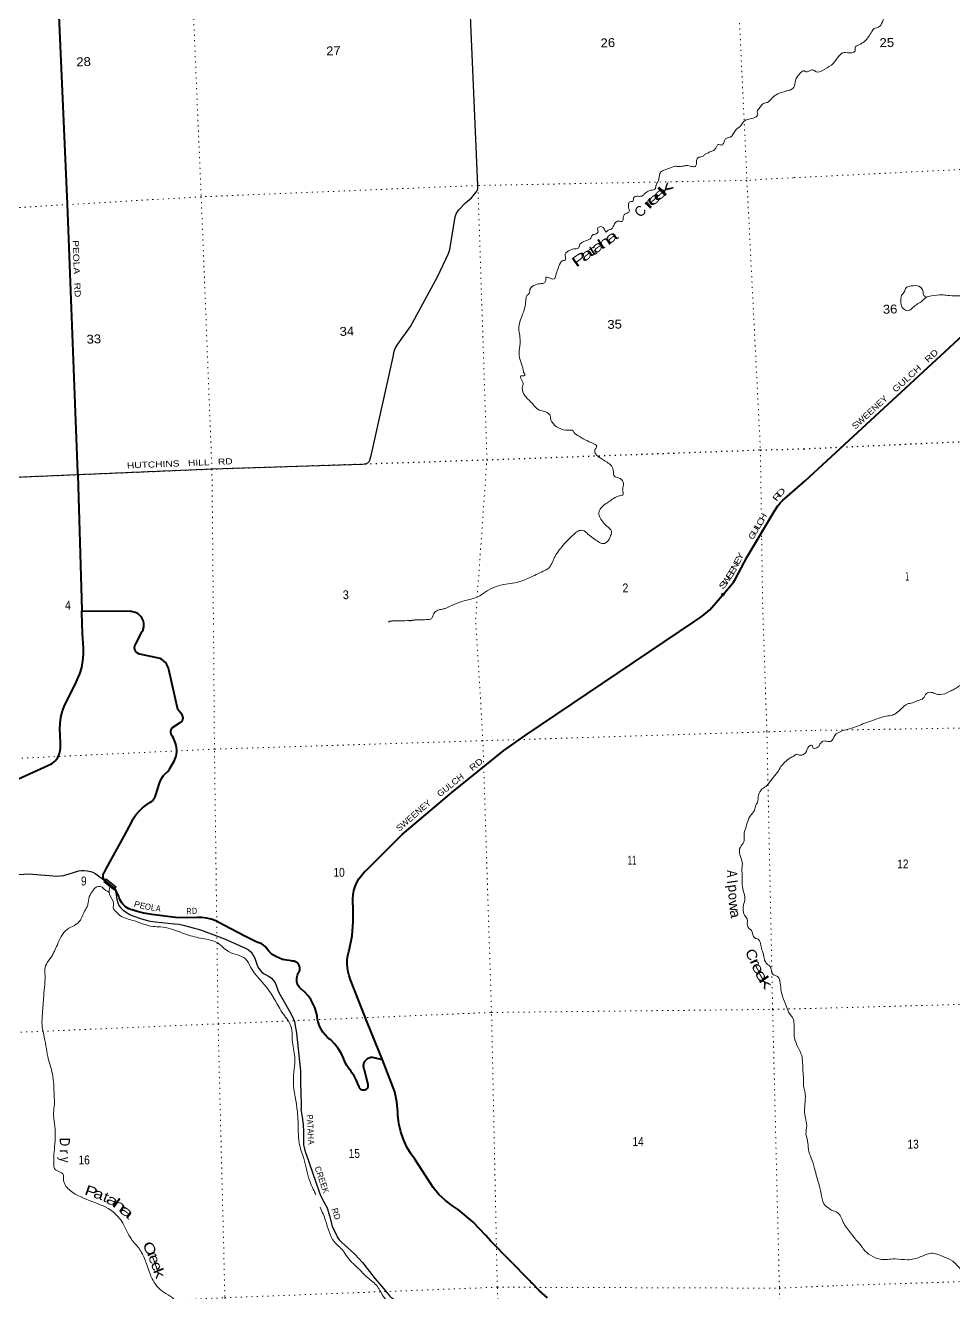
# Model space of a CAD drawing. Header units: feet. Extents: x 757852 to 1040949, y -536576 to -344549.
# Drawn here: x 870400 to 888696, y -408566 to -383585 of the extents above; entities that cross this region are included whole.
import ezdxf
from ezdxf.enums import TextEntityAlignment as Align

# ---------------------------------------------------------------- set-up
doc = ezdxf.new("R2010")
doc.units = ezdxf.units.FT
doc.header["$LTSCALE"] = 70
doc.header["$PDMODE"] = 32
doc.header["$PDSIZE"] = 35
doc.linetypes.add('DOTTED', pattern=[1.5, 0.3, -1.2])
for name, color, linetype, lineweight in [('26', 7, 'Continuous', 40), ('29', 7, 'Continuous', 25), ('39', 7, 'Continuous', 13), ('6', 7, 'DOTTED', 25), ('61', 7, 'Continuous', 13), ('7', 7, 'DOTTED', 13)]:
    doc.layers.add(name, color=color, linetype=linetype, lineweight=lineweight)
for name, color, linetype in [('27', 7, 'Continuous'), ('30', 7, 'Continuous'), ('41', 7, 'Continuous')]:
    doc.layers.add(name, color=color, linetype=linetype)

msp = doc.modelspace()

# ---------------------------------------------------------------- linework, layer by layer
at = {"layer": '26'}
msp.add_line((872725.1, -395474.61), (872723.25, -395482.38), dxfattribs=at)
for points in [[(871510.47, -395133.57), (871517.62, -395108.57), (871517.59, -395107.27), (871438.22, -392454.5), (871434.48, -392408.4), (871233.91, -387112.47), (870996.99, -381755.92)], [(885768.05, -392565.01), (889994.47, -388661.78)], [(883888.79, -395106.24), (884298.96, -394634.12), (884357.16, -394558.23), (884398.71, -394492.75), (884627.3, -394064.46), (884772.77, -393819.13), (885159.29, -393166.3), (885232.03, -393059.22), (885283.98, -392987.5), (885331.78, -392942.79), (885412.82, -392871.07), (885768.05, -392565.01)], [(871524.38, -395578.43), (871515.8, -395158.57), (871510.47, -395133.57)], [(872725.1, -395474.61), (872731.92, -395446.05), (872735, -395422.13), (872735.63, -395394.69), (872733.38, -395367.33), (872728.29, -395340.36), (872720.41, -395314.07), (872709.82, -395288.74), (872696.64, -395264.66), (872681.02, -395242.09), (872663.13, -395221.28), (872643.16, -395202.45), (872621.32, -395185.82), (872597.87, -395171.55), (872573.06, -395159.82), (872547.16, -395150.74), (872520.45, -395144.42), (872518.22, -395144.13), (872492.52, -395140.84), (872468.22, -395140.66), (871535.47, -395133.76), (871510.47, -395133.57)], [(877436.24, -403974.3), (877135.07, -403236.48), (876811.46, -402402.8), (876811.36, -402398.79), (876781.5, -402323.2), (876759.71, -402244.91), (876746.22, -402164.76), (876741.18, -402083.65), (876744.64, -402002.45), (876756.58, -401922.06), (876776.85, -401843.36), (876784.94, -401819.03), (876839.3, -401535.06), (876863.68, -401246.96), (876857.81, -400957.89), (876852.18, -400891.61), (876851.29, -400807.41), (876859.21, -400723.57), (876875.85, -400641.03), (876901.02, -400560.67), (876934.46, -400483.39), (876975.79, -400410.02), (877024.56, -400341.38), (877080.24, -400278.21), (877142.22, -400221.21), (877146.39, -400217.79), (877825.48, -399532.71), (878804.06, -398709.89), (879828.5, -397875.92), (880268.25, -397570.13), (883596.76, -395327.2), (883740.05, -395230.77), (883888.79, -395106.24)], [(871054.75, -397982.47), (871057.95, -397975.17), (871074.95, -397929.04), (871087.02, -397881.38), (871094.05, -397832.72), (871095.96, -397783.59), (871092.72, -397734.54), (871088.84, -397577.99), (871088.46, -397574.94), (871080.23, -397459.85), (871084.09, -397344.54), (871099.97, -397230.26), (871127.71, -397118.26), (871167.01, -397009.78), (871405.56, -396518.05), (871422.38, -396484.71), (871472.79, -396365.46), (871510.45, -396241.59), (871534.96, -396114.46), (871546.05, -395985.46), (871543.59, -395856.02), (871524.38, -395578.43)], [(873227.18, -396281.45), (873221.22, -396257.95), (873210.51, -396227.74), (873196.71, -396198.81), (873179.95, -396171.49), (873160.44, -396146.07), (873138.37, -396122.83), (873114, -396102.02), (873087.58, -396083.87), (873059.41, -396068.59), (872658.05, -395981.85), (872652.65, -395980.53), (872639.35, -395976.24), (872626.57, -395970.59), (872614.45, -395963.63), (872603.12, -395955.44), (872592.72, -395946.11), (872583.34, -395935.74), (872575.1, -395924.45), (872568.09, -395912.36), (872562.38, -395899.61), (872558.03, -395886.33), (872555.09, -395872.66), (872553.6, -395858.77), (872553.57, -395844.79), (872555, -395830.89), (872557.88, -395817.21), (872562.17, -395803.91), (872567.82, -395791.13), (872574.78, -395779.01), (872703.89, -395533.38)], [(872723.25, -395482.38), (872718.17, -395496.05), (872713.59, -395508.37), (872703.89, -395533.38)], [(871966.01, -400439.16), (871958.23, -400430.3), (871950.92, -400419.99), (871944.74, -400408.97), (871939.74, -400397.36), (871935.98, -400385.29), (871933.5, -400372.89), (871932.33, -400360.31), (871932.48, -400347.67), (871933.96, -400335.11), (871936.74, -400322.78), (871940.79, -400310.81), (871946.07, -400299.33), (871952.52, -400288.46), (872000.5, -400200.95), (872347.93, -399570.04), (872502.99, -399271.09), (872526.9, -399228.46), (872580.28, -399148.78), (872641.7, -399075.11), (872710.48, -399008.27), (872785.87, -398948.99), (872853.71, -398906.27), (872878.65, -398890.57), (872903.71, -398870.5), (872905.36, -398869.1), (872921, -398852.72), (872934.85, -398834.8), (872946.75, -398815.52), (872956.56, -398795.11), (872964.19, -398773.78), (872969.55, -398751.78), (873044.11, -398523.06), (873044.15, -398522.96), (873065.34, -398470.8), (873091.87, -398421.15), (873123.45, -398374.55), (873138.66, -398356.5), (873159.74, -398331.47), (873184.72, -398311.92), (873185.55, -398311.26), (873205.33, -398291.75), (873221.47, -398272.08), (873238.3, -398247), (873252.86, -398222.08), (873332.17, -398086.36), (873360.35, -398022.48), (873369.91, -397992.79), (873379.46, -397950.37), (873384.53, -397907.19), (873385.06, -397863.71), (873381.04, -397820.41), (873372.51, -397777.77), (873359.58, -397736.26), (873299.86, -397593.11), (873296.54, -397589.34), (873288.74, -397579.06), (873282.05, -397568.02), (873276.55, -397556.34), (873272.3, -397544.15), (873269.35, -397531.58), (873267.73, -397518.77), (873267.45, -397505.87), (873268.53, -397493), (873270.95, -397480.32), (873274.68, -397467.96), (873279.68, -397456.06), (873285.89, -397444.74), (873293.26, -397434.14), (873301.69, -397424.37), (873449.76, -397328.43), (873456.28, -397325.12), (873465.25, -397319.53), (873473.59, -397313.02), (873481.21, -397305.68), (873488.01, -397297.59), (873493.93, -397288.82), (873498.9, -397279.49), (873502.87, -397269.69), (873505.8, -397259.53), (873507.64, -397249.11), (873508.39, -397238.56), (873508.03, -397228), (873506.56, -397217.52), (873504.01, -397207.26), (873500.41, -397197.32), (873495.78, -397187.81), (873490.18, -397178.84), (873405.19, -397068.42), (873227.18, -396281.45)], [(869618.01, -398725.29), (870839.75, -398173.63), (870869.87, -398162.28), (870903.66, -398145.65), (870935.53, -398125.58), (870965.13, -398102.29), (870992.13, -398076.03), (871016.24, -398047.09), (871037.19, -398015.79), (871054.75, -397982.47)], [(872178.87, -400622.42), (872173.44, -400613.32), (872171.46, -400610.54), (872162.45, -400597.89), (871966.01, -400439.16)], [(871967.78, -400441.01), (871966.57, -400439.8), (871966.01, -400439.16)], [(875806.01, -402553.8), (875790.32, -402533.09), (875776.88, -402510.86), (875765.84, -402487.34), (875757.32, -402462.8), (875751.42, -402437.5), (875748.18, -402411.73), (875747.66, -402385.76), (875749.86, -402359.87), (875754.75, -402334.36), (875762.29, -402309.5), (875772.37, -402285.56), (875784.91, -402262.81), (875790.46, -402254.15), (875797.72, -402240.33), (875803.5, -402225.81), (875807.73, -402210.78), (875810.37, -402195.38), (875811.38, -402179.8), (875810.75, -402164.19), (875808.5, -402148.73), (875804.64, -402133.6), (875799.23, -402118.95), (875792.31, -402104.94), (875783.96, -402091.74), (875774.29, -402079.48), (875763.38, -402068.3), (875751.36, -402058.32), (875738.37, -402049.65), (875724.54, -402042.39), (875710.03, -402036.61), (875694.99, -402032.38), (875689.01, -402031.36), (875664.01, -402028.74), (875639.01, -402024.75), (875515.8, -402008.2), (875470.52, -401996.94), (875408.46, -401975.46), (875348.98, -401947.6), (875292.74, -401913.69), (875240.36, -401874.08), (875192.4, -401829.21), (875180.09, -401809.08), (875154.64, -401774.15), (875125.67, -401742.07), (875093.51, -401713.19), (875058.5, -401687.84), (874963.52, -401660), (874723.76, -401537.23), (874309.19, -401322.28), (874240.79, -401280.72), (874154.73, -401239.18), (874064.8, -401206.87), (873971.99, -401184.13), (873877.31, -401171.21), (873781.8, -401168.27), (873463.13, -401179.95), (873362.3, -401173.75), (872889.93, -401110.13), (872737.77, -401082.87), (872606.05, -401055.6), (872502.33, -401022.31), (872473.1, -401013.44), (872438.89, -400999.38), (872406.34, -400981.82), (872375.8, -400960.96), (872347.61, -400937.02), (872322.08, -400910.26), (872299.48, -400880.98), (872280.07, -400849.5), (872264.06, -400816.16), (872260.55, -400806.33), (872251.49, -400780.98), (872241.99, -400756.33), (872218.31, -400697.16), (872178.89, -400622.42)], [(877436.24, -403974.3), (877248.64, -403932.62), (877243.93, -403932.14), (877226.26, -403931.51), (877208.63, -403932.74), (877191.21, -403935.81), (877174.21, -403940.67), (877157.82, -403947.29), (877142.21, -403955.59), (877127.54, -403965.47), (877114, -403976.83), (877101.71, -403989.54), (877090.82, -404003.47), (877081.45, -404018.46), (877073.69, -404034.35), (877067.64, -404050.96), (877063.35, -404068.12), (877060.89, -404085.62), (877060.26, -404103.29), (877061.49, -404120.93), (877064.56, -404138.34), (877069.42, -404155.34), (877076.04, -404171.74), (877147.37, -404459.22), (877147.56, -404459.73), (877150.16, -404468.63), (877151.81, -404477.75), (877152.51, -404486.99), (877152.23, -404496.26), (877150.99, -404505.45), (877148.8, -404514.45), (877145.67, -404523.18), (877141.65, -404531.53), (877136.78, -404539.42), (877131.11, -404546.76), (877124.7, -404553.46), (877117.63, -404559.45), (877109.97, -404564.68), (877101.81, -404569.07), (877093.23, -404572.59), (877084.34, -404575.19), (877075.21, -404576.85), (877065.97, -404577.54), (877056.7, -404577.26), (877047.52, -404576.02), (877038.51, -404573.83), (877029.78, -404570.7), (877021.43, -404566.68), (877013.54, -404561.81), (877006.21, -404556.14), (876999.51, -404549.73), (876993.51, -404542.66), (876988.29, -404535), (876987.95, -404534.37), (876977.72, -404509.23), (876969.38, -404484.37), (876969.05, -404483.38), (876929.25, -404386.47), (876879.53, -404294.24), (876837.52, -404232.73), (876820.48, -404207.78), (876799.97, -404182.73), (876772.91, -404149.08), (876734.86, -404090.02), (876703.18, -404027.3), (876678.23, -403961.62), (876670.45, -403943.04), (876621.67, -403844.09), (876562.81, -403750.78), (876494.52, -403664.13), (876417.54, -403585.1), (876408.62, -403578.51), (876355.91, -403534.38), (876308.1, -403484.99), (876265.72, -403430.87), (876229.23, -403372.62), (876199.02, -403310.87), (876175.44, -403246.3), (876158.73, -403179.63), (876151.21, -403117.95), (876132.7, -403031.27), (876105.23, -402947.01), (876069.1, -402866.08), (876024.71, -402789.37), (875972.55, -402717.71), (875913.18, -402651.91), (875847.26, -402592.67), (875843.42, -402589.74), (875823.77, -402572.75), (875806.01, -402553.8)], [(880688.23, -408669.74), (880530.58, -408530.96), (880390.5, -408380.79), (880365.5, -408356.18), (880342.91, -408331.18), (879566.99, -407543.96), (879478.9, -407438.27), (879221.69, -407171.21), (878937.97, -406932.51), (878818.94, -406857.59), (878679.38, -406750.18), (878551.81, -406628.77), (878437.63, -406494.69), (878074.74, -405937.09), (878003.67, -405839.15), (877919.61, -405697.91), (877850.77, -405548.65), (877797.91, -405393.01), (877761.61, -405232.7), (877742.26, -405069.48), (877741.02, -405004.9), (877723.26, -404804.45), (877684.64, -404606.96), (877436.24, -403974.3)]]:
    msp.add_lwpolyline(points, dxfattribs=at)
msp.add_point((884150.09, -394806.33), dxfattribs=at)
at = {"layer": '29'}
msp.add_line((875926.25, -405814.34), (876189.12, -406578.53), dxfattribs=at)
for points in [[(871435.82, -392439.92), (874085.36, -392328.19), (877046.6, -392234), (877100.52, -392227.4), (877148.64, -392206.69), (877177.56, -392184.48), (877191.05, -392158.85), (877224.58, -392034.96), (877647.12, -390121.24), (877669.07, -390009.85), (877697.01, -389939.39), (877742.12, -389868.38), (877988.39, -389523.39), (878520.24, -388542.42), (878740.15, -388083.82), (878765.23, -388002.46), (878873.64, -387357.06), (878895.24, -387289.91), (878944.92, -387221.69), (879076.32, -387082.06), (879191.32, -386987.27), (879260.69, -386908.26), (879300.72, -386850.47), (879320.3, -386807.28), (879318.09, -386743.45), (879156.1, -382939.62)], [(870050.43, -392498.59), (871431.09, -392439.92)], [(869432.73, -400556.03), (869482.67, -400541.49), (869580.33, -400520.7), (869742.41, -400487.43), (870079.03, -400371.02), (870197.47, -400337.76), (870266.04, -400325.28), (870367.86, -400314.89), (870469.68, -400312.81), (871026.56, -400354.39), (871090.98, -400352.31), (871155.39, -400341.91), (871454.61, -400250.44), (871504.49, -400242.13), (871550.19, -400242.13), (871622.93, -400248.37), (871683.18, -400262.91), (871726.82, -400279.55), (871774.61, -400304.49), (871966.01, -400439.16)], [(872171.46, -400610.54), (872202.68, -400810.7), (872221.38, -400879.3), (872244.24, -400931.28), (872275.41, -400972.85), (872319.04, -401018.59), (872370.99, -401060.16), (872456.19, -401114.22), (872520.61, -401141.24), (872668.14, -401191.13), (872826.06, -401234.79), (872863.46, -401243.11), (872967.35, -401255.58), (873337.22, -401293), (873432.81, -401305.47), (873511.77, -401322.11), (873804.76, -401401.1), (873873.33, -401421.89), (873954.37, -401451), (874322.16, -401592.36), (874513.33, -401679.68), (874741.9, -401775.31), (874800.08, -401808.58), (874845.79, -401850.15), (874870.73, -401881.34), (874920.6, -401974.88), (874974.63, -402128.73), (874999.56, -402178.61), (875053.58, -402240.98), (875090.99, -402272.17), (875207.35, -402336.61)], [(875207.35, -402336.61), (875253.06, -402369.87), (875286.31, -402405.22), (875321.63, -402459.27), (875352.81, -402521.64), (875377.74, -402604.79), (875394.37, -402646.37), (875631.25, -403066.31), (875687.35, -403174.41), (875703.97, -403220.14), (875714.37, -403265.89), (875743.46, -403448.83), (875822.42, -404193.08), (875824.48, -404269.99), (875822.42, -404430.07), (875834.89, -404845.85), (875839.04, -404949.79)], [(875926.25, -405814.34), (875899.28, -405702.36), (875890.97, -405650.39), (875888.89, -405602.58), (875888.89, -405396.77), (875880.58, -405251.24), (875859.8, -405103.64), (875839.04, -404949.79)], [(876189.12, -406578.53), (876219.28, -406650.34), (876287.86, -406785.46), (876346.04, -406893.57), (876370.97, -406958.01), (876395.91, -407051.56), (876449.93, -407255.3), (876472.79, -407315.58), (876516.43, -407400.82), (876551.74, -407477.75), (876582.92, -407521.4), (876628.63, -407569.22), (876686.82, -407621.18), (876894.61, -407808.28), (877044.22, -407974.6), (877071.22, -408005.78), (877297.73, -408294.75), (877459.81, -408486), (877576.17, -408627.37), (877601.1, -408652.32), (877705, -408723)]]:
    msp.add_lwpolyline(points, dxfattribs=at)
at = {"layer": '39'}
for points in [[(888155.3, -388948.2), (888120.2, -388919.15), (888103.37, -388895.54), (888088.79, -388815.54), (888042.38, -388746.61), (887898.67, -388717.03), (887749.63, -388774.12), (887713.92, -388853.73), (887682.92, -388890.94), (887653.8, -388988.45), (887658.9, -389086.87), (887726.47, -389189.31), (887809.54, -389208.78), (887892.03, -389145.77), (887986.38, -389076.35), (888076.96, -389015.09), (888151.35, -388950.34), (888256.94, -388918.78), (888471.4, -388895.79), (888578.39, -388908.45), (888745.58, -388917.17), (889645.73, -388763.52), (890125.58, -388418.15), (890500.93, -387883.01), (890670.55, -387392.7), (890714.27, -387184.07), (890710.35, -386995.08), (890763.95, -386908.86), (890874.08, -386637.74), (890928.82, -386203.43), (891083.17, -385675.38), (891143.41, -385096.04), (891233.72, -384897.98), (891324.1, -384766.32), (891384.1, -384627.59), (891554.89, -384430.97), (891747.59, -384163.24), (891914.68, -383962.09), (892066.33, -383746.6), (892137.12, -383567.28), (892298.77, -383463.5), (892337.05, -383401.92), (892572.33, -383209.27), (892749.95, -382909.83), (892797.21, -382813.75), (892903.18, -382794.25), (892952.45, -382698.11), (893023.7, -382661.62), (893088.68, -382617.29), (893227.71, -382433.76), (893324.36, -382245.56), (893328.73, -382064.36), (893420.75, -381984.95), (893724.27, -381788.09), (893993.39, -381584.3), (894262.43, -381314.11), (894527.52, -381110.44), (894783.95, -380886.94), (894987.84, -380719.44), (895056.38, -380596.52), (895164.97, -380468.3), (895365.47, -380321.02), (895476.07, -380192.74), (895608.84, -380065.75), (895832.25, -379879.51), (896020, -379710.52), (896267.2, -379513.46), (896486.48, -379387.72), (896981.6, -379080.09), (897124.03, -378940.72), (897291.68, -378707.99), (897450.24, -378570.12), (897553.77, -378536.61), (897677.24, -378434.06), (897833.34, -378153.42), (898149.11, -377642.32), (898373.2, -377413.82), (898552.74, -377303.43), (898694.31, -377264.68), (898866, -377160.59), (898980.55, -376965.78), (899054.81, -376897), (899129.61, -376717.55), (899203.35, -376503.94), (899348.29, -376380.58), (899476.09, -376223.57), (899572.8, -376037.38), (899708.26, -375868.06), (899794.37, -375728.49), (899867.82, -375697.96), (899985.36, -375726.37), (900082.08, -375604.57), (900172.72, -375480.94), (900270.89, -375340.98), (900417.84, -375217.56), (900641.76, -375047.41), (900812.62, -374852.8)], [(885470.94, -384859.55), (885545.53, -384805.07), (885581.6, -384673.14), (885669.6, -384529.48), (885750.65, -384484.63), (885785.37, -384501.62), (885829.44, -384496.18), (885918.84, -384461.12), (885986.4, -384499.18), (886153.83, -384451.56), (886323.13, -384335.47), (886537.5, -384117.33), (886682.66, -384128.76), (886753.66, -384084.23), (886761.43, -384011.56), (886798.72, -383982.19), (886915.48, -383922.11), (887068.32, -383730.1), (887132.16, -383649.58), (887213.71, -383620.81), (887290.85, -383515.72), (887375.59, -383396.31), (887442.2, -383404.23), (887523.18, -383357.37), (887574.89, -383210.85), (887631.51, -383156.73), (887695.42, -383142.6), (887671.8, -383030.7), (887705.18, -382941.1), (887835.69, -382870.52), (887894.2, -382812.3), (887966.95, -382759.67), (888074.49, -382726.04), (888137.96, -382697.85), (888209.6, -382737.79), (888300.83, -382761.02), (888330.39, -382677.58), (888340.42, -382612.88), (888402.51, -382604.85), (888459.76, -382570.82), (888514.57, -382522.79), (888547.14, -382471.44), (888598.68, -382447.66), (888625.29, -382398.52), (888690.33, -382356.19), (888728.8, -382300.63), (888812.1, -382199.38), (888899.42, -382162.37), (888974.63, -382123.74), (889035.64, -382017.16), (889042.65, -381920.37), (889130.79, -381845.11), (889188.98, -381841.23), (889232.6, -381757.34), (889300.53, -381743.08), (889324.95, -381687.98), (889322.36, -381605.58), (889348.97, -381556.44), (889449.85, -381502.9), (889511.44, -381478.79), (889519.08, -381402.09), (889550.77, -381322.61), (889600.8, -381250.59), (889578.69, -381186.92), (889627.78, -381149.13), (889697.09, -381114.71), (889745.23, -381046.77), (889791.68, -380988.95), (889789.15, -380908.55), (889842.25, -380806.26), (889896.11, -380792.45), (889921.3, -380825.85), (889991.74, -380827.61), (890059.53, -380744.96), (890170.84, -380703.15), (890270.34, -380669.78), (890284.64, -380612.99), (890264.54, -380549.25), (890377.11, -380547.65), (890484.03, -380558.3), (890539.52, -380467.99), (890541.31, -380333.14), (890550.03, -380290.61), (890636.61, -380293.86), (890729.96, -380256.66), (890788.95, -380085.77), (890829.17, -379957.73), (890906.51, -379923.06), (890946.87, -379863.42), (890969.84, -379826.46), (891062.94, -379781.22), (891098.72, -379703.62), (891066.88, -379650.33), (891113.5, -379534.15), (891160.33, -379488.39), (891276.22, -379464.54), (891320.1, -379388.7)], [(880658.78, -388612.81), (880666.33, -388546.18), (880710.85, -388554.56), (880768.01, -388578.55), (880820.47, -388584.62), (880855.96, -388512.92), (880893.66, -388392.89), (880947.18, -388266.23), (880995.76, -388222.18), (881039.68, -388214.5), (881046.12, -388172.04), (881039.25, -388095.9), (881138.64, -388013.76), (881236.21, -387989.99), (881307.77, -387969.21), (881321.94, -387918.41), (881381.95, -387857.85), (881492.89, -387815.49), (881543.85, -387781.4), (881577.71, -387719.82), (881653.05, -387692.86), (881689.9, -387657.3), (881675.9, -387605.56), (881708.35, -387560.11), (881808.18, -387596.56), (881840.68, -387659.67), (881889.49, -387621.65), (881947, -387601.4), (881987.33, -387551.63), (882024.75, -387477.85), (882089.83, -387445.25), (882170.24, -387446.24), (882183.81, -387379.39), (882201.69, -387320.42), (882262.69, -387285.96), (882305.1, -387238.12), (882295.57, -387198.27), (882286.69, -387122.21), (882310.59, -387063.01), (882362.61, -387057.03), (882383.33, -387020.07), (882393.71, -386975.45), (882449.21, -386955.27), (882549.46, -386949.49), (882598.27, -386911.47), (882676.42, -386852.24), (882742.03, -386833.69), (882809.58, -386813.06), (882829.39, -386752), (882856.93, -386682.61), (882879.2, -386633.52), (882892.77, -386566.67), (882919.63, -386479.21), (883012.27, -386431.5), (883127.15, -386386.97), (883206.65, -386363.88), (883283.12, -386367.04), (883369.18, -386357.77), (883435.16, -386349.26), (883528.22, -386365.87), (883598.59, -386367.24), (883624.95, -386320.01), (883629.97, -386239.41), (883654.4, -386194.26), (883744.01, -386172.8), (883788.65, -386130.91), (883832.12, -386111.18), (883893.19, -386078.73), (883966.45, -386049.84), (884022.16, -385981.4), (884052.45, -385932.01), (884123.28, -385945.44), (884167.77, -385899.53), (884193.38, -385832.23), (884238.55, -385804.39), (884292.35, -385792.32), (884390.01, -385664), (884506.49, -385555.08), (884567.76, -385474.37), (884626.83, -385442), (884787.85, -385395.74), (884834.12, -385343.74), (884824.06, -385289.83), (884879.01, -385201.32), (884948.46, -385124.32), (885024.03, -385103.39), (885121.19, -385015.3), (885228.76, -384936.87), (885359.61, -384889.73), (885437.19, -384868.72), (885471.29, -384860.23)], [(877636.07, -395325.16), (878026.85, -395311.68), (878094.66, -395305.36), (878219.14, -395302.69), (878329.5, -395298.54), (878389.39, -395288.25), (878423.85, -395242.72), (878451.54, -395177.35), (878531.55, -395114.03), (878619.15, -395092.64), (878692.72, -395071.78), (878912.05, -394973.07), (879130.65, -394908.56), (879267.82, -394869.23), (879382.24, -394812.66), (879545.01, -394706.02), (879725.12, -394632.9), (879914.53, -394593.62), (880090.27, -394564.9), (880330.05, -394475.47), (880606.51, -394346.46), (880714.61, -394282.08), (880825.69, -394082.9), (880972.14, -393862.28), (881208.12, -393618.19), (881296.08, -393552.56), (881382.06, -393541.29), (881489.25, -393613.65), (881695.92, -393766.72), (881783.63, -393801.62), (881893.59, -393733.15), (881934.42, -393643.16), (881951.17, -393554.07), (881915.1, -393503.16), (881800.53, -393394.88), (881726.39, -393293.12), (881704.57, -393193.42), (881745.32, -393101.42), (881917, -392964.29), (882064.33, -392874.32), (882157.8, -392848.69), (882178.38, -392840.07), (882179.77, -392791.57), (882173.13, -392721.46), (882191.66, -392626.27), (882169.11, -392560.78), (882100.94, -392511.07), (882025.5, -392481.74), (882000.29, -392452.53), (881991.71, -392384.5), (881949.22, -392269.49), (881864.17, -392198.3), (881709.77, -392099.56), (881666.2, -392063), (881625.6, -391998.19), (881642.88, -391923.15), (881661.29, -391878.23), (881629.98, -391847.24), (881476.64, -391776.61), (881314.51, -391686.2), (881210.88, -391601.64), (881193.85, -391576.15), (881109.12, -391567.27), (880906.37, -391518.6), (880781.69, -391408.69), (880755.43, -391351.38), (880749.38, -391297.32), (880709, -391238.53), (880653.4, -391202.42), (880554.1, -391180.02), (880364.89, -391010.22), (880237.22, -390874.29), (880194.06, -390741.21), (880209.98, -390630.04), (880183.87, -390576.74), (880162, -390529.31), (880164.73, -390495.03), (880210.88, -390493.3), (880244.69, -390483.98), (880228.91, -390438.34), (880208.3, -390370.76), (880193.62, -390300.95), (880139.37, -390140.14), (880133.65, -389987.57), (880146.47, -389900.64), (880148.32, -389735.71), (880127, -389595.79), (880183.2, -389326.29), (880246.73, -389144.97), (880262.05, -389017.74), (880291.95, -388904.03), (880326.93, -388872.56), (880346.07, -388793.44), (880456.98, -388696.79), (880574.68, -388674.27), (880624.47, -388662.35), (880658.78, -388612.81)], [(877980.98, -395331.92), (878028.75, -395315.88), (878094.66, -395305.36), (878219.14, -395302.69), (878329.5, -395298.54), (878389.39, -395288.25), (878423.85, -395242.72), (878451.54, -395177.35), (878531.55, -395114.03), (878619.15, -395092.64), (878692.72, -395071.78), (878912.05, -394973.07), (879130.65, -394908.56), (879267.82, -394869.23), (879382.24, -394812.66), (879545.01, -394706.02), (879725.12, -394632.9), (879914.53, -394593.62), (880090.27, -394564.9), (880330.05, -394475.47), (880606.51, -394346.46), (880714.61, -394282.08), (880825.69, -394082.9), (880972.14, -393862.28), (881208.12, -393618.19), (881296.08, -393552.56), (881382.06, -393541.29), (881489.25, -393613.65), (881695.92, -393766.72), (881783.63, -393801.62), (881893.59, -393733.15), (881934.42, -393643.16), (881951.17, -393554.07), (881915.1, -393503.16), (881800.53, -393394.88), (881726.39, -393293.12), (881704.57, -393193.42), (881745.32, -393101.42), (881917, -392964.29), (882064.33, -392874.32), (882157.8, -392848.69), (882178.38, -392840.07), (882179.77, -392791.57), (882173.13, -392721.46), (882191.66, -392626.27), (882169.11, -392560.78), (882100.94, -392511.07), (882025.5, -392481.74), (882000.29, -392452.53), (881991.71, -392384.5), (881949.22, -392269.49), (881864.17, -392198.3), (881709.77, -392099.56), (881666.2, -392063), (881625.6, -391998.19), (881642.88, -391923.15), (881661.29, -391878.23), (881629.98, -391847.24), (881476.64, -391776.61), (881314.51, -391686.2), (881210.88, -391601.64), (881193.85, -391576.15), (881109.12, -391567.27), (880906.37, -391518.6), (880781.69, -391408.69), (880755.43, -391351.38), (880749.38, -391297.32), (880709, -391238.53), (880653.4, -391202.42), (880554.1, -391180.02), (880364.89, -391010.22), (880237.22, -390874.29), (880194.06, -390741.21), (880209.98, -390630.04), (880183.87, -390576.74), (880162, -390529.31), (880164.73, -390495.03), (880210.88, -390493.3), (880244.69, -390483.98), (880228.91, -390438.34), (880208.3, -390370.76), (880193.62, -390300.95), (880139.37, -390140.14), (880133.65, -389987.57), (880146.47, -389900.64), (880148.32, -389735.71), (880127, -389595.79), (880183.2, -389326.29), (880246.73, -389144.97), (880262.05, -389017.74), (880291.95, -388904.03), (880326.93, -388872.56), (880346.07, -388793.44), (880456.98, -388696.79), (880574.68, -388674.27), (880624.47, -388662.35), (880658.78, -388612.81)], [(877637.22, -395325.12), (877626.11, -395326.92), (877596.23, -395329.26), (877577.48, -395335.12), (877561.28, -395345.74), (877558.86, -395347.43)], [(885971.15, -397835.19), (886029.06, -397806.33), (886061.7, -397757.21), (886122.06, -397695.21), (886218.61, -397702.21), (886280.59, -397694.26), (886353.6, -397585.76), (886499.34, -397493.03), (886688.4, -397439.03), (886982.1, -397327.64), (887178.69, -397257.36), (887365.68, -397201.41), (887487.46, -397179.57), (887578.38, -397132.64), (887687.84, -397035.03), (887782.05, -396963.95), (887881.65, -396938.79), (887992.74, -396895.24), (888097.69, -396847.87), (888161.1, -396753.7), (888252.8, -396732.8), (888341.99, -396762.07), (888520.57, -396760.5), (888625.47, -396711.12), (888704.53, -396670.58), (888801.16, -396613.45), (888883.16, -396536.74), (888963.99, -396488.12), (889001.55, -396468.91), (889097.14, -396443.87), (889204.76, -396418.46), (889254.83, -396414.89), (889333.69, -396434.47), (889398.22, -396444.48), (889511.77, -396483.01), (889620.42, -396491.63), (889751.54, -396513.58), (889894.45, -396527.15), (890003.94, -396563.8), (890110.07, -396622.61), (890250.5, -396620.22), (890377.33, -396566.15), (890524.37, -396583.6), (890551.04, -396602.8), (890765.02, -396710.34), (890917.51, -396775.7), (891040.37, -396789.9), (891107.71, -396759.74), (891112.16, -396707.49), (891144.62, -396652.37), (891181.7, -396617.14), (891306.41, -396559.14), (891566.12, -396518.95), (891671.32, -396479.59), (891807.27, -396395.18), (891859.55, -396331.42), (891919.79, -396265.41), (891974.85, -396227.62), (892047.6, -396177.25), (892100.84, -396145.52), (892174.67, -396131.19), (892285.98, -396161.78), (892399.48, -396198.31), (892468.98, -396240.22), (892528.75, -396292.46), (892591.45, -396308.53), (892651.35, -396364.77), (892714.15, -396450.98), (892839.56, -396483.13), (892910.88, -396518.97), (892957.12, -396521.54), (893013.47, -396660.05), (893131.4, -396710.47), (893265.21, -396688.25), (893444.53, -396644.56), (893515.52, -396602.26), (893583.7, -396600.13), (893645.11, -396640.29), (893711.59, -396648.24), (893731.6, -396579.47), (893771.61, -396508.09), (893919.39, -396483.42), (894035.55, -396541.91), (894126.69, -396569.12), (894234.01, -396533.7), (894337.54, -396572.55), (894362.26, -396593.82), (894465.43, -396620.65), (894562.38, -396707.79), (894719.27, -396718.92), (894820.69, -396687.69)], [(885971.15, -397835.19), (885929.81, -397833.64), (885894.23, -397774.25), (885866.36, -397782.95), (885796.63, -397883.03), (885746.25, -397954.53), (885652.32, -397968.84), (885601.8, -397953.99), (885550.37, -397983.34), (885473.18, -398025.36), (885370.97, -398110.16), (885292.87, -398196.38), (885223.39, -398306.5), (885118.31, -398437.56), (885015.25, -398568.56), (884924.67, -398637.01), (884875.99, -398696.42), (884844.05, -398783.55), (884834.51, -398884.19), (884803.93, -398945.17), (884768.63, -399058.48), (884683.21, -399173), (884615.47, -399353.37), (884564.36, -399557.43), (884559.43, -399682.06), (884491.75, -399784.1), (884479.3, -399928.99), (884529.25, -400082.43), (884524.42, -400211.07), (884530.31, -400367.58), (884533.24, -400566.33), (884577.91, -400830.34), (884549.07, -400961.57), (884550.17, -401005.73), (884560.58, -401101.87), (884623.11, -401196.77), (884643.44, -401368.99), (884709.04, -401425.65), (884774.92, -401574.69), (884841.73, -401599.19), (884906.26, -401774.36), (884945.29, -401891.91), (884952.3, -401931.91), (885008.01, -402075.16), (885090.25, -402155.52), (885129.67, -402289.13), (885198.58, -402317.6), (885291.37, -402580.46), (885325.18, -402730.26), (885402.33, -402929.23), (885461.91, -403066.37), (885532.61, -403167.09), (885548.69, -403249.05), (885551.38, -403357.43), (885562.23, -403551.97), (885628.91, -403733.12), (885701.01, -403890.03), (885718.43, -404026.18), (885729.78, -404240.79), (885739.23, -404379.13), (885736.16, -404497.69), (885760.65, -404595.51), (885768.09, -404814.23), (885756.18, -404981.2), (885773.71, -405121.36), (885799.65, -405277.38), (885785.54, -405436.37), (885817.04, -405574.19), (885833.26, -405742.49), (885887.61, -405911.88), (885955, -406121.13), (885999.28, -406288.76), (886043.21, -406442.34), (886092.9, -406666.07), (886167.75, -406853.05), (886216.76, -406888.02), (886288.28, -406940.52), (886320.6, -406949.79), (886323.02, -406950.14)], [(872057.53, -400676.51), (871999.48, -400644.8), (871946.36, -400605.91), (871911.43, -400572.61), (871777.35, -400585.88), (871713.24, -400669.76), (871674.63, -400730.94), (871638.27, -400882.43), (871616.11, -400959.28), (871550.88, -401079.33), (871484.2, -401221.51), (871368.46, -401326.72), (871223.95, -401404.5), (871107.05, -401543.87), (871030.89, -401708.37), (870973.78, -401832.25), (870933.72, -401915.55), (870831, -402060.61), (870784.02, -402188.26), (870786.02, -402268.54), (870761.04, -402716.99), (870737.43, -403058.96), (870729.18, -403292.11), (870761.88, -403478.1), (870805.45, -403697.96), (870840.76, -403907.98), (870933.63, -404255.18), (870968.2, -404678.09), (870972.58, -404854.71), (870956.62, -405019.78), (870961.52, -405136.14), (870984.74, -405344.44), (870984.66, -405583.42), (870967.68, -405788.67), (870958.83, -405997.75), (870996.6, -406145.45), (871139.03, -406226.37), (871154.15, -406350.52), (871285.54, -406552.2), (872130.56, -406975.71), (872320.54, -407194.06), (872488.9, -407511.33), (872639.88, -407694.47), (872759.89, -407922.54), (872802.92, -408039.99), (872852.62, -408183.39), (872966.36, -408401.56), (873087.94, -408531.18), (873255.03, -408635.61), (873328.69, -408694.09), (873457.12, -408938.02), (873703.02, -409227.32), (873867.67, -409556.73), (873913.22, -409613.87), (874013.65, -409699.82), (874158.98, -409816.82), (874405.65, -409975.57), (874554.66, -409998.09), (874827.25, -410069.86), (875144.42, -410078.3), (875518.16, -410103.45), (875854.7, -410245.98), (876050.89, -410472.21), (876264.45, -410832.58), (876296.27, -410902.11), (876489.84, -411184.63), (876799.35, -411450.31), (876870.02, -411792.03), (876913.43, -412086.2), (876941.87, -412262.24), (876987.36, -412397.71), (877117.17, -412778.17), (877165.74, -413118.4), (877187.03, -413491.43), (877212.03, -413609.31), (877269.35, -413736.46), (877374.01, -413993.01), (877404.05, -414233.28), (877393.26, -414283.75), (877506.37, -414395.5), (877622.05, -414691.95), (877642.78, -414880.23), (877629.55, -415155.68), (877676.16, -415174.64), (877868.48, -415163.99), (878151.59, -415335.92), (878219.11, -415392.55)], [(872063.08, -400560.62), (872057.21, -400707.68), (872140.13, -400896.47), (872132.15, -400979), (872187.55, -401057.74), (872239.12, -401113.81), (872494.68, -401221.45), (872918.38, -401347.03), (873064.09, -401356), (873261.86, -401395.66), (873575.5, -401504.6), (873896.51, -401587.25), (874177.28, -401664.85), (874406.4, -401844.1), (874738.98, -401988.73), (874843.41, -402154.91), (875145.78, -402537.24), (875318.66, -402794.16), (875479.91, -403067.42), (875577.52, -403201.64), (875654.68, -403400.61), (875661.2, -403582.84), (875708.28, -403923.71), (875698.2, -404159.16), (875683.7, -404408.06), (875762.08, -405000.12), (875780.01, -405390.32), (875797.95, -405614.58), (875885.76, -405921.44), (875999.71, -406345.64), (876125.25, -406632.68)], [(876210.44, -406883.85), (876317.27, -407142.13), (876486.12, -407559.81), (876663.12, -407740.31), (876746.45, -407864.83), (876985.24, -408110.12), (877116.99, -408245.52), (877317.95, -408421.43), (877452.38, -408633.03), (877564.47, -408767.58), (877845.04, -408967.06), (877890.44, -409018.18), (878005.59, -409212.22), (878150.72, -409321.19), (878361.8, -409500.88), (878945.41, -410184.87), (879102.33, -410296.99), (879622.43, -410700.65), (880008.01, -411032.54), (880292.77, -411250.06), (880435.9, -411515.5), (880493.61, -411739.03), (880577.43, -412028.23), (880642.74, -412251.57), (880737.82, -412606.75), (880795.66, -412916.64), (880872.46, -413181.9), (880981.08, -413436.34), (881119.28, -413669.99), (881268.2, -413931.5), (881363.33, -414288.7), (881371.7, -414302.55), (881416.96, -414590.65), (881556.89, -414974.88), (881516.74, -415302.32), (881525.7, -415580.4), (881538.79, -415700.3), (881545.28, -415880.89), (881548.1, -416155.95), (881523.76, -416387.49), (881509.31, -416452.1), (881484.73, -416593.27), (881438.65, -416757.05), (881404.95, -416854.25), (881346.08, -417068.55), (881193.92, -417765.74), (881174.28, -418205.29), (881183.25, -418546.15), (881267.52, -418914.02), (881327.33, -419141.52), (881398.46, -419586.68), (881485.89, -420012.76), (881560.46, -420371), (881629.36, -421017.41), (881683.16, -421461.43), (881724.92, -421582.04), (881736.97, -421927.88), (881869.43, -422231.25), (881969.67, -422552.17), (882032.88, -422802.46), (882167.27, -423077.6), (882318.8, -423282.82), (882383.88, -423480.07), (882583.73, -423692.16), (882724.5, -423867.51), (882861.95, -424071.05), (882911.88, -424304.82), (882936.1, -424553.26), (883047.89, -424773.49), (883122.28, -425022.74), (883116.56, -425115.25), (883200.72, -425354.22), (883273.76, -425629.6), (883326.27, -425724.74), (883449.04, -425902.53), (883450.31, -426115.38)], [(886323.02, -406950.14), (886425.34, -407005.86), (886529.98, -407199.21), (886682.86, -407410.86), (886824.63, -407586.78), (886889.14, -407662.91), (886922.72, -407711.96), (887058.74, -407829.95), (887245.68, -407906.26), (887540.57, -407901.05), (887785.93, -407917.42), (888039.15, -407861.41), (888251.72, -407788.63), (888484.43, -407851.49), (888679.94, -407945.57), (888887.25, -408165.53), (889041.86, -408300.97), (889257.74, -408538.7), (889449.75, -408717.06), (889543.8, -408974.63), (889569.94, -409110.08), (889584.02, -409177.78), (889601.42, -409489.85), (889579.54, -409696.94), (889612.71, -409932.37), (889572.82, -410208.16), (889500.57, -410408.81), (889458.92, -410692.67), (889431.79, -410992.11), (889433.67, -411388.83), (889412.59, -411756.21), (889402.38, -412151.31), (889318.2, -412622.87), (889276.37, -412900.72), (889194.67, -413187.84), (889121.64, -413362.46), (888986.63, -413745.43), (888934.07, -413933.44), (888900.48, -414084.79), (888851.75, -414266.67), (888853.94, -414272.61), (888868.77, -414632.86), (888848.5, -414960.14), (888842, -415144.7), (888977.33, -415537.54), (888933.59, -415670.99), (888928.8, -415693.96)]]:
    msp.add_spline(points, degree=3, dxfattribs=at)
at = {"layer": '6'}
for points in [[(885743.65, -391931.87), (890315.88, -391723.59), (895658.16, -391560.04), (901084.82, -391458.16), (906392.3, -391211.22), (906405.89, -391210.36)], [(874056.18, -392330.89), (879497.35, -392148.55), (884887.06, -391953.99), (885743.65, -391931.87)], [(868662.1, -392553.7), (868718.46, -392551.73), (874070.03, -392330.47)]]:
    msp.add_lwpolyline(points, dxfattribs=at)
at = {"layer": '61'}
for p, q in [((871992.46, -400409.57), (872189.1, -400563.95)), ((872189.1, -400563.95), (872142.78, -400622.94))]:
    msp.add_line(p, q, dxfattribs=at)
msp.add_lwpolyline([(872142.78, -400622.94), (871946.15, -400468.56), (871992.46, -400409.57)], dxfattribs=at)
msp.add_lwpolyline([(872141.42, -400611.69), (871957.38, -400467.2), (871993.8, -400420.8), (872177.85, -400565.3)], close=True, dxfattribs=at)
at = {"layer": '7'}
for p, q in [((884909.71, -393543.37), (884912.08, -393709.44)), ((884912.03, -393706.31), (884932.68, -395066.25))]:
    msp.add_line(p, q, dxfattribs=at)
for points in [[(872278.25, -349790.19), (872515.86, -354979.12), (872799.91, -360250.58), (873042.89, -365552.17), (873160.57, -370941.69), (873473.37, -376209.31), (873637.38, -381568.9), (873865.79, -386964.3), (874077.02, -392330.19), (874108.92, -395479.73)], [(878850.55, -376021.97), (879075.13, -381404.21), (879318.82, -386744.27)], [(884365.95, -381134.1), (884374.51, -381338.18), (884621.53, -386640.4), (884887.06, -391953.99), (884904.65, -393188.31)], [(894223.33, -386281.17), (890083.29, -386367.4), (885537.73, -386587.86)], [(883240.99, -386666.65), (879318.72, -386741.23), (873865.79, -386964.3), (868460.61, -387282.08), (863048.68, -387312.62), (857727.92, -387631.24), (853926.51, -387792.74)], [(885537.73, -386587.86), (884621.53, -386640.4), (883204.9, -386667.34)], [(879274.99, -395282.48), (879497.35, -392148.55), (879318.82, -386744.27)], [(884932.68, -395066.25), (885014.85, -397502.19), (885128.82, -402982), (885261.23, -408477.44), (885337.97, -413831.63), (885528.28, -419235.31), (885687.22, -424667.85)], [(880305.51, -424800.19), (880304.13, -424793.28), (880099.18, -419365.86), (879952.63, -413947.07), (879702.04, -408458.49), (879587.66, -403042.95), (879418.84, -397697), (879274.99, -395282.48)], [(874198.99, -403266.92), (874126.92, -397858.39), (874108.92, -395479.73)], [(885957.54, -397482.63), (890407.24, -397411.56), (895698.49, -397234.25), (901063.11, -396885.3), (906474.37, -396570.99), (911744.45, -396290.03), (917047.21, -396028.15), (917572.76, -396000.96)], [(854327.09, -398573.45), (858122.91, -398510.33), (863406.96, -398355.15), (874134.47, -397851.55), (885957.54, -397482.63)], [(886168.49, -402956.94), (890501.73, -402839.33), (895739.24, -402609.49), (901247.92, -402323.35), (906577.94, -402100.76), (911900.64, -401768.08), (917427.1, -401539.57), (917792.84, -401515.04)], [(859299.11, -403925.26), (858224.35, -403970.37), (863470.32, -403735.77), (868840.5, -403494.18), (874198.99, -403266.92), (879587.66, -403042.95), (885128.82, -402982), (886168.49, -402956.94)], [(874198.99, -403266.92), (874333.02, -408656.92), (874536.56, -414117.48), (874650.73, -419524.99), (874753.98, -424976.95), (874763.96, -424990.41)], [(886379.32, -408428.12), (890653.07, -408289.45), (894943.92, -407935.69), (895940.52, -407851.55), (901270.88, -407707.15), (904932.7, -407518.72), (906668.39, -407460.46), (912201.78, -407195.65), (917624, -406970.27), (918009.87, -406952.6)], [(858300.93, -409398.87), (863603.6, -409104.67), (868922.9, -408914.5), (874333.02, -408665.92), (879702.04, -408458.49), (885261.23, -408477.44), (886379.32, -408428.12)]]:
    msp.add_lwpolyline(points, dxfattribs=at)

# ---------------------------------------------------------------- texts
at = {"layer": '27'}
for s, rotation, width, p in [('PEOLA   RD', 272.169, 1.25, (871352.19, -388385.91)), ('R', 50.668, 1.5, (885259.16, -392912.85)), ('D', 47.348, 1.6, (885334.81, -392831.89)), ('H', 59.835, 1.2, (884991.25, -393304.26)), ('L', 59.835, 1.55, (884890.54, -393476.71)), ('C', 59.835, 1.25, (884938.03, -393403.59)), ('G', 59.835, 1.15, (884777.31, -393671.55)), ('U', 59.835, 1.25, (884834.51, -393573.11)), ('N', 62.106, 1.2, (884437.35, -394271.28)), ('E', 61.411, 1.3, (884491.59, -394168.65)), ('Y', 61.411, 1.35, (884537.33, -394079.47)), ('W', 55.545, 1.1, (884268.21, -394556.49)), ('E', 55.545, 1.45, (884334.56, -394456.78)), ('E', 58.106, 1.4, (884390.43, -394364.13)), ('S', 48.546, 1.7, (884200.1, -394650.08)), ('P', 342.927, 1.05, (872584.11, -400968.97)), ('O', 348.044, 0.85, (872803.85, -401016.94)), ('A', 353.044, 0.85, (873011.76, -401051.62)), ('R', 2.044, 0.7, (873627.13, -401104.15)), ('D', 2.044, 0.7, (873736.72, -401099.35))]:
    msp.add_text(s, height=120, rotation=rotation, dxfattribs=dict(at, width=width)).set_placement(p, align=Align.CENTER)
for s, rotation, width, p in [('GULCH   RD', 42.723, 1.25, (887553.86, -390831.06)), ('SWEENEY', 42.735, 1.1, (886759.19, -391555.52)), ('RD', 39.148, 1.25, (879210.54, -398291.26)), ('GULCH', 38.611, 1.1, (878571.74, -398801.43)), ('SWEENEY', 40.992, 1.05, (877770.69, -399481.45))]:
    msp.add_text(s, height=120, rotation=rotation, dxfattribs=dict(at, width=width)).set_placement(p)
for s, rotation, p in [('E', 344.927, (872695.9, -400998.03)), ('L', 351.044, (872911.12, -401035.92))]:
    msp.add_text(s, height=120, rotation=rotation, dxfattribs=at).set_placement(p, align=Align.CENTER)
at = {"layer": '30'}
for s, rotation, width, p in [('HUTCHINS   HILL   RD', 2.368, 1.25, (872405.13, -392321.37)), ('AH', 272.901, 0.85, (875958.68, -405334.01))]:
    msp.add_text(s, height=120, rotation=rotation, dxfattribs=dict(at, width=width)).set_placement(p)
for s, rotation, width, p in [('P', 276.16, 0.8, (875947.47, -405112.8)), ('A', 275.816, 0.85, (875951.32, -405205.44)), ('T', 273.015, 0.9, (875956.56, -405289.91)), ('A', 272.333, 0.8, (875972.87, -405601.98))]:
    msp.add_text(s, height=120, rotation=rotation, dxfattribs=dict(at, width=width)).set_placement(p, align=Align.CENTER)
for s, rotation, p in [('CREEK', 288.982, (876098.09, -406098.68)), ('RD', 288.257, (876432.49, -406920.47))]:
    msp.add_text(s, height=120, rotation=rotation, dxfattribs=at).set_placement(p)
at = {"layer": '41'}
for s, rotation, width, p in [('k', 44.499, 2.25, (883084.2, -386873.49)), ('e', 42.378, 1.95, (882851.22, -387076.78)), ('e', 42.53, 1.95, (882961.52, -386979.91)), ('r', 46.904, 2.2, (882756.56, -387157.71)), ('a', 33.498, 1.7, (882000.27, -387840.57)), ('t', 33.424, 1.5, (881630.98, -388106.09)), ('a', 33.498, 1.7, (881729.82, -388027.9)), ('h', 32.787, 1.65, (881862.34, -387942.4)), ('P', 35.805, 1.75, (881378.76, -388275.61)), ('a', 37.308, 1.8, (881514.64, -388178.92)), ('A', 270.398, 0.8, (884230.14, -400310.43)), ('o', 280.737, 0.95, (884260.87, -400768.19)), ('w', 280.183, 1.1, (884274.01, -400955.29)), ('a', 280.629, 1.05, (884294.86, -401114.86)), ('C', 291.076, 1.15, (884624.44, -401937.64)), ('r', 294.522, 1.5, (884696.97, -402088.21)), ('e', 297.968, 1.4, (884751.96, -402213.98)), ('e', 301.415, 1.55, (884826.16, -402366.33)), ('k', 304.861, 1.85, (884911.11, -402503.99)), ('D', 270.085, 0.85, (871078.47, -405596.19)), ('y', 268.711, 0.8, (871086.09, -405942.72)), ('P', 340.435, 1.35, (871664.21, -406665.24)), ('a', 340.435, 1.3, (871815.39, -406713.1)), ('t', 337.451, 1.15, (871950.72, -406770.83)), ('a', 332.179, 1.5, (872068.84, -406831.4)), ('h', 325.344, 1.7, (872202.13, -406923.63)), ('a', 320.715, 1.9, (872333.28, -407041.6)), ('C', 300.65, 1.35, (872761.81, -407738.63)), ('r', 296.746, 1.55, (872821.67, -407853.32)), ('e', 290.399, 1.2, (872850.04, -407938.88)), ('e', 289.111, 1.2, (872899.99, -408076.78)), ('k', 291.96, 1.4, (872948.99, -408218.44))]:
    msp.add_text(s, height=200, rotation=rotation, dxfattribs=dict(at, width=width)).set_placement(p, align=Align.CENTER)
for s, rotation, p in [('C', 47.844, (882591.37, -387314.89)), ('l', 278.844, (884232.2, -400483.71)), ('p', 278.29, (884255.59, -400607.23)), ('r', 271.251, (871079.64, -405787.25))]:
    msp.add_text(s, height=200, rotation=rotation, dxfattribs=at).set_placement(p, align=Align.CENTER)
at = {"layer": '7'}
for s, rotation, width, p in [('26', 2.153, 1.1, (881740.41, -384020.58)), ('25', 1.84, 1.1, (887239.3, -384016.11)), ('27', 2.153, 1.1, (876331.34, -384179.6)), ('28', 2.153, 1.1, (871407.73, -384393.87)), ('36', 1.84, 1.1, (887302.71, -389271.33)), ('35', 2.153, 1.1, (881874.14, -389570.32)), ('33', 2.153, 1.1, (871609.7, -389860.69)), ('34', 2.153, 1.1, (876596.49, -389707.43)), ('1', 1.84, 0.45, (887745.45, -394534.36)), ('2', 2.153, 0.9, (882171.42, -394764.1)), ('4', 2.153, 0.9, (871184.15, -395103.8)), ('3', 2.153, 0.9, (876660.85, -394898.87))]:
    msp.add_text(s, height=175, rotation=rotation, dxfattribs=dict(at, width=width)).set_placement(p)
for s, width, p in [('10', 0.85, (876472.9, -400367.89)), ('11', 0.65, (882270.7, -400128.3)), ('12', 0.85, (887584.08, -400203.85)), ('9', 0.85, (871496.93, -400539.53)), ('14', 0.85, (882366.26, -405674.83)), ('13', 0.85, (887786.25, -405725.4)), ('16', 0.85, (871448.4, -406037.78)), ('15', 0.85, (876773.25, -405909.74))]:
    msp.add_text(s, height=175, dxfattribs=dict(at, width=width)).set_placement(p)

doc.saveas('drawing.dxf')
